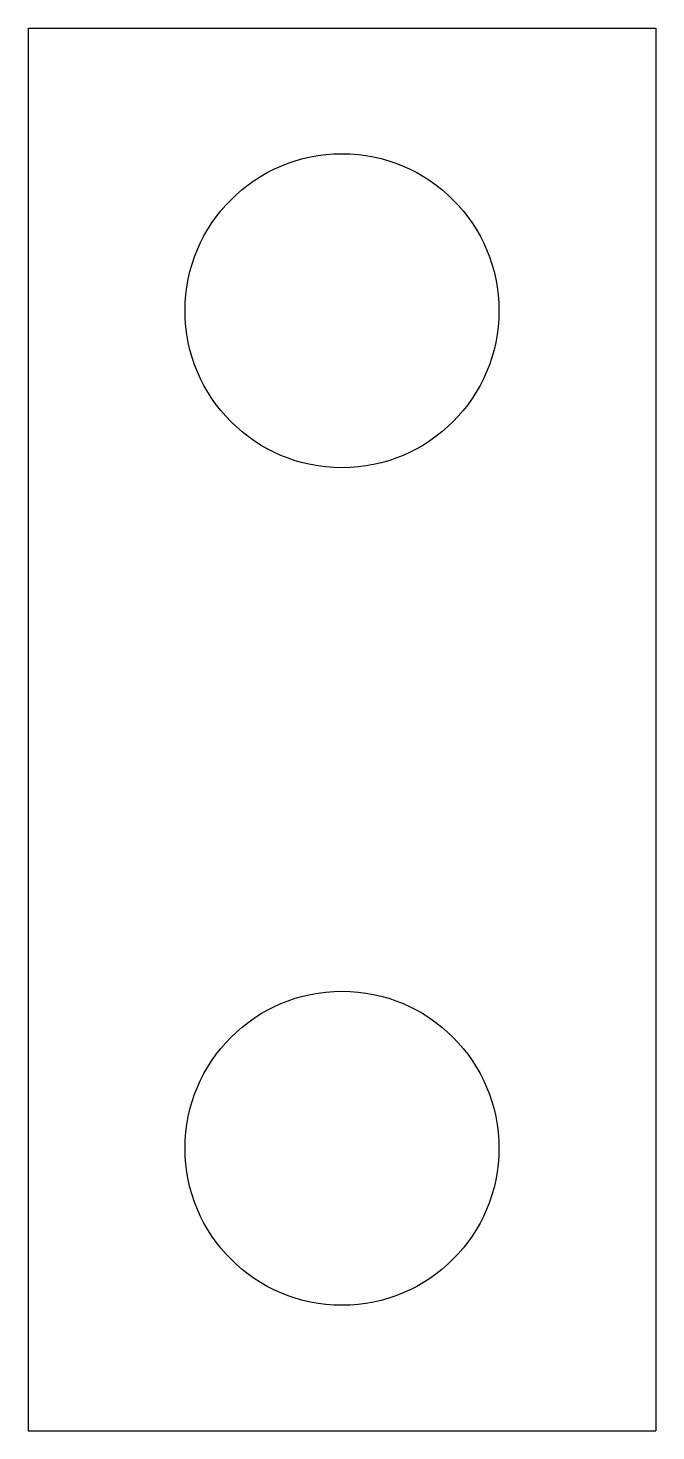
# Model space of a CAD drawing. Header units: millimetres. Extents: x 0 to 6, y 0 to 13.4.
import ezdxf

# ---------------------------------------------------------------- set-up
doc = ezdxf.new("R2010")
doc.units = ezdxf.units.MM

msp = doc.modelspace()

# ---------------------------------------------------------------- linework, layer by layer
for p, q in [((0, 13.4, 1), (0, 0, 1)), ((0, 13.4, 1), (6, 13.4, 1)), ((6, 13.4, 1), (6, 0, 1)), ((0, 0, 1), (6, 0, 1))]:
    msp.add_line(p, q)
for centre in [(3, 10.7, 1), (3, 2.7, 1)]:
    msp.add_circle(centre, 1.5)

doc.saveas('drawing.dxf')
